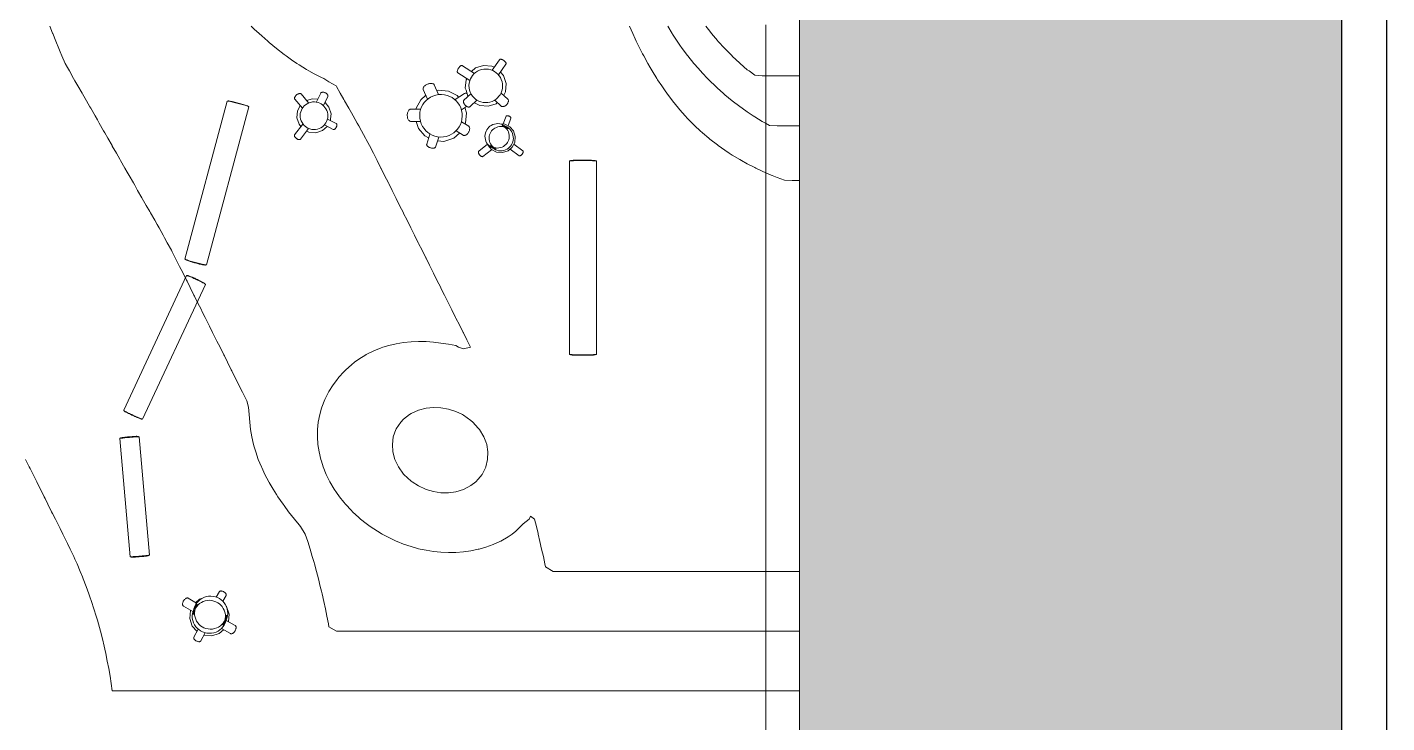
# Model space of a CAD drawing. Header units: millimetres. Extents: x -31757 to 121236, y -27283 to 63658.
# Drawn here: x 65897 to 84100, y 3077 to 12388 of the extents above; entities that cross this region are included whole.
import ezdxf

# ---------------------------------------------------------------- set-up
doc = ezdxf.new("R2010")
doc.units = ezdxf.units.MM
for name, color, linetype, lineweight in [('10_見えがかり', 7, 'Continuous', 13), ('30_敷地・外構', 8, 'Continuous', 9), ('90_図枠', 7, 'Continuous', 25)]:
    doc.layers.add(name, color=color, linetype=linetype, lineweight=lineweight)

msp = doc.modelspace()

# ---------------------------------------------------------------- hatches: boundary and pattern name
at = {"layer": '30_敷地・外構'}
msp.add_hatch(color=8, dxfattribs=at).paths.add_polyline_path([(13241, 12904), (13242, 907), (600, 908), (600, 58800), (83500, 58800), (83500, 903), (76239, 903), (76243, 56906), (43237, 56910)])

# ---------------------------------------------------------------- linework, layer by layer
at = {"layer": '10_見えがかり'}
for points in [[(75787, 12309), (75787, 12418)], [(76237, 12418), (76237, 12309), (76237, 11871), (76237, 11762), (76237, 11712), (76237, 11653), (76237, 11434), (76237, 11262), (76237, 11215), (76237, 11074), (76237, 10991), (76237, 10965), (76237, 10879), (76237, 10856), (76237, 10528), (76237, 10418), (76237, 10382), (76237, 10309), (76237, 10246), (76237, 10199), (76237, 10090), (76237, 9981), (76237, 9899), (76237, 9871), (76237, 9762), (76237, 9720), (76237, 9653), (76237, 9637), (76237, 9543), (76237, 9324), (76237, 9305), (76237, 9215), (76237, 9106), (76237, 8996), (76237, 8761), (76237, 8715), (76237, 8340), (76237, 6090), (76237, 5951), (76237, 4496), (76237, 3528), (76237, 2856)], [(75787, 2924), (75787, 3528), (75787, 4496), (75787, 6090), (75787, 7403), (75787, 8340), (75787, 8715), (75787, 8753), (75787, 8996), (75787, 9106), (75787, 9215), (75787, 9315), (75787, 9324), (75787, 9543), (75787, 9609), (75787, 9653), (75787, 9871), (75787, 9892), (75787, 9981), (75787, 10090), (75787, 10199), (75787, 10309), (75787, 10371), (75787, 10418), (75787, 10528), (75787, 10856), (75787, 10965), (75787, 10997), (75787, 11074), (75787, 11262), (75787, 11434), (75787, 11653), (75787, 11871), (75787, 12309)], [(71655, 11790), (71655, 11795), (71655, 11801), (71656, 11807), (71658, 11814), (71661, 11820), (71664, 11827), (71667, 11833), (71671, 11839), (71674, 11845), (71679, 11850), (71684, 11856), (71689, 11861), (71694, 11865), (71699, 11869), (71704, 11872), (71709, 11874), (71714, 11875), (71718, 11875), (71721, 11874), (71724, 11872), (71884, 11770)], [(71846, 11796), (71899, 11842)], [(71899, 11842), (71899, 11842), (72006, 11877), (72117, 11867), (72147, 11851)], [(72122, 11813), (72221, 11953), (72223, 11955), (72226, 11957), (72229, 11958), (72233, 11959), (72238, 11959), (72244, 11959), (72249, 11957), (72255, 11955), (72261, 11953), (72267, 11950), (72273, 11947), (72278, 11943), (72283, 11939), (72288, 11935), (72293, 11931), (72297, 11926), (72301, 11921), (72304, 11916), (72306, 11911), (72308, 11906), (72309, 11902), (72309, 11898), (72308, 11895), (72306, 11893), (72207, 11752)], [(71822, 11674), (71662, 11776), (71660, 11778), (71658, 11781), (71656, 11785), (71655, 11790)], [(71799, 11464), (71798, 11465), (71772, 11545), (71763, 11572), (71773, 11683), (71781, 11698)], [(71845, 11721), (71861, 11743), (71879, 11763), (71901, 11782), (71925, 11798), (71952, 11811), (71981, 11821), (72012, 11826), (72043, 11828), (72073, 11825), (72103, 11818), (72130, 11808), (72155, 11794), (72177, 11779), (72197, 11761), (72216, 11739), (72232, 11715), (72245, 11688), (72255, 11659), (72261, 11628), (72262, 11597), (72259, 11567), (72252, 11537), (72242, 11510), (72229, 11485), (72213, 11463), (72195, 11443), (72174, 11424), (72149, 11408), (72122, 11395), (72093, 11385), (72063, 11379), (72032, 11378), (72001, 11381), (71972, 11388), (71944, 11398), (71919, 11411), (71897, 11427), (71877, 11445), (71858, 11466), (71842, 11491), (71829, 11518), (71819, 11547), (71814, 11577), (71812, 11608), (71815, 11639), (71822, 11668), (71832, 11696), (71845, 11721)], [(72235, 11788), (72276, 11740), (72276, 11740), (72311, 11634), (72301, 11523), (72277, 11477)], [(69478, 11445), (69480, 11450), (69483, 11456), (69486, 11462), (69490, 11467), (69494, 11473), (69499, 11477), (69504, 11482), (69509, 11486), (69515, 11490), (69521, 11493), (69527, 11496), (69533, 11498), (69539, 11500), (69545, 11500), (69550, 11501), (69555, 11500), (69559, 11498), (69562, 11496), (69565, 11494), (69664, 11375)], [(69769, 11387), (69827, 11506)], [(69827, 11506), (69829, 11509), (69832, 11512), (69835, 11514), (69840, 11516), (69845, 11518), (69851, 11519), (69857, 11519), (69863, 11518), (69870, 11517), (69876, 11515), (69883, 11513), (69888, 11510), (69894, 11507), (69900, 11503), (69905, 11499), (69910, 11495), (69914, 11490), (69918, 11485), (69921, 11480), (69923, 11475), (69924, 11471), (69924, 11466), (69924, 11462), (69922, 11459), (69864, 11340)], [(71106, 11293), (71107, 11303), (71167, 11418), (71231, 11473)], [(71194, 11352), (71214, 11380), (71237, 11406), (71264, 11429), (71295, 11450), (71329, 11467), (71366, 11479), (71405, 11486), (71444, 11488), (71483, 11484), (71520, 11476), (71555, 11462), (71586, 11446), (71614, 11426), (71640, 11403), (71664, 11376), (71684, 11345), (71701, 11311), (71713, 11274), (71720, 11235), (71722, 11196), (71718, 11157), (71710, 11120), (71697, 11085), (71680, 11054), (71660, 11025), (71637, 11000), (71610, 10976), (71579, 10956), (71545, 10939), (71508, 10927), (71469, 10920), (71430, 10918), (71391, 10922), (71354, 10930), (71319, 10943), (71288, 10960), (71260, 10980), (71234, 11003), (71211, 11030), (71190, 11061), (71173, 11095), (71161, 11132), (71154, 11171), (71152, 11210), (71156, 11249), (71164, 11286), (71177, 11320), (71194, 11352)], [(71199, 11552), (71198, 11558), (71197, 11564), (71198, 11570), (71200, 11577), (71203, 11584), (71208, 11591), (71214, 11598), (71221, 11605), (71229, 11611), (71238, 11616), (71246, 11621), (71255, 11625), (71264, 11629), (71274, 11632), (71283, 11634), (71293, 11636), (71303, 11636), (71312, 11636), (71321, 11634), (71328, 11632), (71335, 11629), (71340, 11625), (71344, 11621), (71346, 11616), (71402, 11487)], [(71255, 11424), (71199, 11552)], [(71381, 11540), (71398, 11546), (71537, 11533), (71652, 11473), (71671, 11450)], [(71626, 11419), (71754, 11501), (71759, 11503), (71764, 11505), (71771, 11505), (71777, 11504), (71784, 11502)], [(71738, 11394), (71739, 11400), (71740, 11404), (71742, 11408), (71745, 11411), (71837, 11497)], [(72242, 11506), (72331, 11427), (72334, 11424), (72336, 11419), (72338, 11414), (72339, 11408), (72339, 11402), (72339, 11395), (72337, 11387), (72334, 11380), (72331, 11373), (72327, 11366), (72322, 11359), (72317, 11353), (72312, 11348), (72306, 11342), (72299, 11337), (72292, 11333), (72285, 11330), (72278, 11327), (72271, 11325), (72265, 11325), (72259, 11325), (72254, 11326), (72249, 11328), (72245, 11331), (72157, 11410)], [(68580, 11400), (68586, 11399), (68595, 11398), (68606, 11396), (68619, 11393), (68635, 11389), (68651, 11386), (68669, 11381), (68687, 11377), (68705, 11372), (68722, 11367), (68740, 11363), (68758, 11358), (68775, 11353), (68793, 11348), (68809, 11343), (68824, 11338), (68837, 11334), (68848, 11330), (68856, 11327), (68861, 11325), (68865, 11323), (68865, 11322), (68298, 9206), (68297, 9206), (68294, 9206), (68288, 9207), (68279, 9208), (68268, 9210), (68255, 9213), (68240, 9217), (68223, 9220), (68205, 9225), (68187, 9229), (68169, 9234), (68152, 9239), (68134, 9243), (68116, 9248), (68099, 9253), (68081, 9258), (68065, 9263), (68050, 9268), (68037, 9272), (68026, 9276), (68018, 9279), (68013, 9281), (68009, 9283), (68009, 9284), (68576, 11400), (68577, 11400), (68580, 11400)], [(68588, 11401), (68588, 11401), (68590, 11402), (68593, 11402), (68598, 11401), (68606, 11400)], [(68606, 11400), (68616, 11398), (68629, 11395), (68643, 11392), (68658, 11388), (68674, 11384), (68691, 11380), (68707, 11376), (68723, 11372), (68739, 11367), (68756, 11363), (68772, 11358), (68788, 11353), (68804, 11349), (68817, 11345), (68829, 11341), (68839, 11337), (68846, 11335), (68851, 11332), (68854, 11331), (68855, 11330), (68855, 11330)], [(69581, 11305), (69481, 11424), (69479, 11427), (69478, 11431), (69477, 11435), (69477, 11440), (69478, 11445)], [(69561, 11061), (69538, 11088), (69509, 11177), (69517, 11270), (69552, 11337)], [(69579, 11300), (69592, 11318), (69607, 11335), (69625, 11350), (69645, 11363), (69667, 11374), (69691, 11382), (69716, 11387), (69742, 11388), (69767, 11386), (69791, 11380), (69813, 11371), (69834, 11361), (69852, 11348), (69869, 11333), (69884, 11315), (69897, 11295), (69908, 11273), (69916, 11249), (69921, 11224), (69922, 11198), (69920, 11173), (69914, 11149), (69906, 11127), (69895, 11106), (69882, 11088), (69867, 11071), (69849, 11056), (69829, 11043), (69807, 11032), (69783, 11024), (69758, 11019), (69733, 11018), (69707, 11020), (69683, 11026), (69661, 11034), (69640, 11045), (69622, 11058), (69605, 11073), (69590, 11091), (69577, 11111), (69566, 11133), (69558, 11157), (69553, 11182), (69552, 11207), (69554, 11233), (69560, 11257), (69569, 11279), (69579, 11300)], [(69639, 11408), (69711, 11431), (69785, 11425)], [(69885, 11378), (69936, 11318), (69966, 11229), (69959, 11162), (69958, 11141)], [(70987, 11191), (70986, 11201), (70986, 11211), (70986, 11221), (70988, 11231), (70990, 11241), (70993, 11251), (70997, 11261), (71001, 11269), (71006, 11277), (71012, 11283), (71018, 11287), (71024, 11291), (71030, 11292), (71036, 11293), (71164, 11291)], [(71779, 11327), (71712, 11284)], [(71917, 11410), (71826, 11325), (71823, 11322), (71819, 11320), (71814, 11319), (71808, 11319), (71803, 11319), (71796, 11321), (71790, 11323), (71783, 11326), (71777, 11330), (71771, 11335), (71765, 11339), (71760, 11344), (71756, 11350), (71751, 11356), (71747, 11362), (71744, 11369), (71741, 11375), (71739, 11382), (71738, 11388), (71738, 11394)], [(71757, 11311), (71780, 11242), (71767, 11103), (71762, 11093)], [(72191, 11377), (72175, 11364), (72175, 11364), (72175, 11364), (72068, 11329), (71957, 11339), (71885, 11377)], [(69918, 11159), (70034, 11099), (70037, 11097), (70039, 11095), (70041, 11092), (70042, 11088), (70043, 11084), (70044, 11079), (70044, 11074), (70043, 11069), (70042, 11064), (70040, 11058), (70038, 11053), (70035, 11048), (70033, 11044), (70030, 11039), (70026, 11034), (70023, 11030), (70019, 11027), (70015, 11023), (70011, 11021), (70007, 11019), (70003, 11018), (69999, 11018), (69996, 11019), (69993, 11020), (69877, 11080)], [(71161, 11125), (71033, 11127), (71027, 11128), (71021, 11130), (71015, 11134), (71009, 11138), (71004, 11145), (70999, 11152), (70995, 11161), (70991, 11170), (70989, 11180), (70987, 11191)], [(71272, 10907), (71222, 10933), (71138, 11031), (71107, 11124)], [(71712, 11121), (71808, 11063), (71812, 11060), (71816, 11056), (71819, 11051), (71821, 11045), (71822, 11038), (71822, 11030), (71821, 11022), (71820, 11013), (71817, 11005), (71814, 10996), (71811, 10988), (71806, 10981), (71802, 10974), (71796, 10967), (71791, 10960), (71784, 10954), (71777, 10948), (71770, 10944), (71763, 10941), (71757, 10938), (71750, 10937), (71745, 10938), (71740, 10939), (71735, 10941), (71639, 10999)], [(72271, 11094), (72308, 11195), (72309, 11197), (72310, 11198), (72312, 11200), (72315, 11201), (72318, 11202), (72322, 11203), (72325, 11203), (72330, 11203), (72334, 11202), (72338, 11202), (72342, 11200), (72346, 11199), (72350, 11197), (72354, 11196), (72358, 11194), (72362, 11191), (72365, 11189), (72368, 11186), (72370, 11183), (72372, 11180), (72373, 11178), (72373, 11175), (72373, 11173), (72373, 11171), (72336, 11070)], [(69474, 10940), (69474, 10943), (69475, 10946), (69477, 10949), (69587, 11091)], [(69665, 11030), (69555, 10888), (69553, 10886), (69550, 10885), (69547, 10883), (69543, 10883), (69538, 10883), (69533, 10884), (69528, 10885), (69522, 10887), (69516, 10890), (69511, 10893), (69506, 10896), (69501, 10900), (69496, 10903), (69492, 10908), (69488, 10912), (69484, 10917), (69480, 10922), (69478, 10927), (69476, 10931), (69474, 10936), (69474, 10940)], [(69915, 11058), (69852, 11004), (69763, 10974), (69670, 10983), (69642, 10997)], [(71246, 10823), (71290, 10956)], [(71685, 10969), (71609, 10904), (71476, 10860), (71394, 10868)], [(72063, 11032), (72077, 11048), (72093, 11062), (72111, 11074), (72132, 11084), (72154, 11091), (72177, 11096), (72200, 11097), (72223, 11095), (72245, 11089), (72266, 11082), (72284, 11072), (72326, 11048), (72343, 11036), (72358, 11022), (72372, 11006), (72384, 10988), (72394, 10967), (72401, 10945), (72405, 10922), (72406, 10899), (72404, 10876), (72399, 10854), (72391, 10833), (72381, 10814), (72369, 10797), (72356, 10782), (72339, 10768), (72321, 10756), (72301, 10746), (72279, 10738), (72256, 10734), (72232, 10733), (72209, 10735), (72187, 10740), (72167, 10748), (72148, 10758), (72106, 10782), (72089, 10794), (72074, 10808), (72060, 10824), (72048, 10842), (72038, 10863), (72031, 10885), (72027, 10907), (72026, 10931), (72028, 10954), (72033, 10976), (72041, 10997), (72051, 11016), (72063, 11032)], [(72225, 11096), (72294, 11090), (72359, 11056), (72407, 11000), (72431, 10925), (72424, 10846), (72424, 10846), (72390, 10781), (72335, 10733), (72259, 10709), (72180, 10716), (72115, 10750), (72068, 10805), (72064, 10816)], [(72263, 11057), (72241, 11059), (72220, 11058), (72199, 11054), (72179, 11047), (72160, 11038), (72143, 11027), (72128, 11014), (72115, 11000), (72105, 10984), (72095, 10967), (72088, 10948), (72083, 10928), (72081, 10906), (72082, 10885), (72086, 10864), (72093, 10843), (72102, 10825), (72113, 10808), (72126, 10793), (72138, 10782), (72149, 10777), (72170, 10773), (72191, 10771), (72212, 10772), (72233, 10776), (72254, 10782), (72272, 10792), (72289, 10803), (72304, 10816), (72317, 10830), (72328, 10845), (72337, 10863), (72344, 10882), (72349, 10902), (72351, 10923), (72350, 10945), (72346, 10966), (72340, 10986), (72330, 11005), (72319, 11022), (72306, 11037), (72294, 11048), (72283, 11052), (72263, 11057)], [(72287, 11065), (72265, 11070), (72256, 11071), (72256, 11071), (72260, 11069), (72277, 11060), (72319, 11036), (72332, 11027), (72332, 11027), (72330, 11030), (72316, 11046), (72301, 11060), (72287, 11065)], [(71408, 10918), (71364, 10784), (71363, 10781), (71360, 10777), (71356, 10775), (71352, 10772), (71346, 10770), (71340, 10769), (71333, 10769), (71326, 10769), (71318, 10769), (71310, 10771), (71303, 10772), (71296, 10774), (71289, 10777), (71281, 10780), (71275, 10784), (71268, 10788), (71262, 10792), (71257, 10797), (71252, 10801), (71249, 10806), (71247, 10811), (71246, 10815), (71245, 10819), (71246, 10823)], [(72114, 10748), (71999, 10658), (71997, 10656), (71994, 10655), (71991, 10655), (71987, 10656), (71983, 10657), (71979, 10659), (71974, 10661), (71970, 10664), (71965, 10668), (71961, 10672), (71957, 10676), (71954, 10680), (71950, 10684), (71947, 10689), (71945, 10694), (71942, 10699), (71940, 10704), (71939, 10709), (71938, 10714), (71938, 10718), (71938, 10722), (71939, 10725), (71941, 10727), (71943, 10729), (72060, 10821)], [(72155, 10770), (72113, 10794), (72100, 10803), (72100, 10803), (72102, 10800), (72116, 10783), (72131, 10770), (72145, 10764), (72168, 10759), (72176, 10759), (72176, 10759), (72172, 10760), (72155, 10770)], [(72414, 10822), (72534, 10733), (72535, 10731), (72537, 10729), (72538, 10726), (72538, 10723), (72538, 10719), (72537, 10715), (72536, 10711), (72534, 10706), (72532, 10702), (72530, 10697), (72527, 10693), (72525, 10689), (72522, 10685), (72518, 10682), (72515, 10678), (72511, 10675), (72507, 10672), (72503, 10670), (72499, 10668), (72496, 10667), (72493, 10666), (72490, 10666), (72488, 10667), (72486, 10668), (72365, 10757)], [(73180, 10600), (73193, 10601), (73210, 10601), (73228, 10602), (73249, 10602), (73271, 10603), (73293, 10603), (73315, 10603), (73337, 10603), (73359, 10603), (73381, 10603), (73403, 10603), (73425, 10602), (73446, 10602), (73464, 10601), (73481, 10601), (73494, 10600), (73504, 10600), (73512, 10599), (73516, 10598), (73517, 10598), (73517, 8008), (73516, 8007), (73511, 8006), (73504, 8006), (73494, 8005), (73480, 8005), (73464, 8004), (73445, 8004), (73425, 8003), (73403, 8003), (73381, 8003), (73359, 8003), (73337, 8002), (73315, 8003), (73293, 8003), (73271, 8003), (73249, 8003), (73228, 8004), (73210, 8004), (73193, 8005), (73180, 8005), (73170, 8006), (73162, 8006), (73158, 8007), (73157, 8008), (73157, 10598), (73158, 10598), (73162, 10599), (73170, 10600), (73180, 10600)], [(73171, 10601), (73171, 10603), (73173, 10603), (73176, 10604), (73183, 10605), (73193, 10605), (73205, 10606)], [(73205, 10606), (73220, 10606), (73237, 10607), (73256, 10607), (73276, 10607), (73297, 10607), (73317, 10608), (73337, 10608), (73357, 10608), (73377, 10607), (73398, 10607), (73418, 10607), (73437, 10607), (73454, 10606), (73469, 10606), (73481, 10605), (73491, 10605), (73498, 10604), (73501, 10603), (73503, 10603), (73503, 10601)], [(73205, 10607), (73207, 10607), (73215, 10608)], [(73215, 10608), (73226, 10608), (73238, 10609), (73253, 10609), (73269, 10609), (73286, 10610), (73303, 10610), (73320, 10610), (73337, 10610), (73354, 10610), (73371, 10610), (73388, 10610), (73405, 10609), (73421, 10609), (73436, 10609), (73448, 10608), (73454, 10608)], [(68286, 9205), (68286, 9205), (68284, 9204), (68281, 9204), (68276, 9205), (68268, 9206), (68258, 9208), (68245, 9211), (68231, 9214), (68216, 9218), (68200, 9222), (68183, 9226), (68167, 9230), (68151, 9234), (68135, 9239), (68118, 9243), (68102, 9248), (68086, 9253), (68071, 9257), (68057, 9261), (68045, 9265), (68035, 9269), (68028, 9271), (68023, 9274), (68020, 9275), (68019, 9276), (68019, 9277)], [(68198, 9220), (68192, 9221), (68178, 9225), (68164, 9229), (68150, 9232), (68136, 9236), (68122, 9240), (68108, 9244), (68095, 9248), (68082, 9252), (68077, 9253)], [(68253, 9208), (68250, 9208), (68242, 9210), (68231, 9212), (68219, 9215), (68206, 9218), (68200, 9219)], [(68041, 9062), (68048, 9060), (68058, 9056), (68070, 9051), (68083, 9046), (68098, 9040), (68114, 9033), (68129, 9026), (68145, 9018), (68161, 9011), (68176, 9004), (68191, 8997), (68207, 8989), (68222, 8982), (68236, 8974), (68249, 8968), (68261, 8962), (68270, 8956), (68277, 8952), (68281, 8949), (68284, 8947), (68284, 8946), (67443, 7142), (67442, 7142), (67439, 7142), (67433, 7144), (67425, 7146), (67416, 7150), (67404, 7155), (67390, 7160), (67376, 7167), (67360, 7173), (67344, 7180), (67329, 7188), (67313, 7195), (67298, 7202), (67282, 7209), (67267, 7217), (67252, 7224), (67237, 7232), (67224, 7238), (67213, 7244), (67204, 7250), (67197, 7254), (67193, 7257), (67190, 7259), (67189, 7260), (68031, 9064), (68032, 9064), (68035, 9064), (68041, 9062)], [(68043, 9064), (68043, 9064), (68044, 9064), (68047, 9064), (68052, 9062)], [(68052, 9062), (68059, 9060), (68068, 9056), (68079, 9052), (68091, 9047), (68105, 9041), (68119, 9035), (68134, 9029), (68148, 9022), (68162, 9015), (68176, 9009), (68191, 9002), (68205, 8995), (68219, 8988), (68232, 8981), (68244, 8975), (68254, 8970), (68263, 8965), (68269, 8961), (68273, 8958), (68276, 8956), (68276, 8955), (68276, 8955)], [(68107, 9042), (68109, 9041), (68119, 9036), (68130, 9032), (68141, 9027), (68152, 9022), (68152, 9022)], [(73502, 8004), (73502, 8003), (73501, 8002), (73497, 8002), (73491, 8001), (73481, 8000), (73469, 8000), (73454, 7999), (73437, 7999), (73418, 7999), (73398, 7998), (73377, 7998), (73357, 7998), (73337, 7998), (73317, 7998), (73296, 7998), (73276, 7998), (73256, 7999), (73237, 7999), (73220, 7999), (73205, 8000), (73192, 8000), (73183, 8001), (73176, 8002), (73172, 8002), (73171, 8003), (73171, 8004)], [(73376, 7996), (73367, 7996), (73352, 7996), (73337, 7996), (73322, 7996), (73306, 7996), (73291, 7996), (73282, 7996)], [(73457, 7999), (73453, 7998), (73446, 7998), (73436, 7998), (73425, 7997), (73412, 7997), (73411, 7997)], [(67431, 7142), (67431, 7142), (67430, 7142), (67427, 7142), (67422, 7144), (67415, 7146), (67406, 7150), (67395, 7154), (67382, 7159), (67369, 7165), (67355, 7171), (67340, 7178), (67325, 7184), (67311, 7191), (67297, 7197), (67283, 7204), (67269, 7211), (67255, 7218), (67242, 7225), (67230, 7231), (67219, 7237), (67211, 7241), (67205, 7245), (67200, 7248), (67198, 7250), (67197, 7251), (67198, 7251)], [(67154, 6887), (67164, 6888), (67176, 6889), (67189, 6891), (67204, 6892), (67220, 6894), (67236, 6895), (67252, 6897), (67267, 6898), (67283, 6899), (67299, 6901), (67315, 6902), (67331, 6903), (67345, 6904), (67359, 6905), (67371, 6906), (67380, 6906), (67388, 6907), (67393, 6907), (67396, 6907), (67397, 6906), (67536, 5322), (67535, 5322), (67532, 5321), (67527, 5321), (67519, 5319), (67509, 5318), (67498, 5317), (67484, 5316), (67470, 5314), (67454, 5312), (67438, 5311), (67422, 5309), (67406, 5308), (67391, 5307), (67375, 5305), (67359, 5304), (67343, 5303), (67328, 5302), (67315, 5301), (67303, 5300), (67293, 5300), (67286, 5299), (67281, 5299), (67277, 5299), (67277, 5300), (67138, 6884), (67139, 6884), (67142, 6885), (67147, 6886), (67154, 6887)], [(67148, 6888), (67148, 6890), (67149, 6890), (67152, 6891), (67156, 6891), (67163, 6892), (67172, 6893)], [(67167, 6895), (67167, 6895), (67170, 6895), (67174, 6896), (67179, 6897)], [(67172, 6893), (67183, 6895), (67195, 6896), (67209, 6897), (67223, 6899), (67238, 6900), (67253, 6902), (67267, 6903), (67281, 6904), (67296, 6905), (67311, 6906), (67325, 6908), (67339, 6909), (67351, 6909), (67362, 6910), (67371, 6910), (67378, 6911), (67383, 6911), (67385, 6911), (67386, 6910), (67386, 6908)], [(67179, 6897), (67187, 6897), (67196, 6898), (67206, 6900), (67218, 6901), (67230, 6902), (67242, 6903), (67255, 6904), (67267, 6905), (67279, 6906), (67291, 6907), (67303, 6908), (67316, 6909), (67327, 6910), (67337, 6911), (67347, 6911), (67354, 6912), (67360, 6912), (67364, 6912), (67366, 6912), (67367, 6912)], [(67525, 5319), (67526, 5317), (67525, 5316), (67522, 5316), (67517, 5315), (67511, 5314), (67502, 5313), (67491, 5312), (67479, 5310), (67465, 5309), (67451, 5307), (67436, 5306), (67421, 5305), (67407, 5303), (67392, 5302), (67378, 5301), (67363, 5300), (67348, 5299), (67335, 5298), (67322, 5297), (67312, 5296), (67303, 5296), (67296, 5295), (67291, 5295), (67288, 5295), (67287, 5296), (67287, 5298)], [(67509, 5312), (67509, 5312), (67508, 5312), (67506, 5311), (67502, 5311), (67496, 5310), (67488, 5309), (67479, 5308), (67468, 5307), (67457, 5305), (67445, 5304), (67432, 5303), (67419, 5302), (67407, 5301), (67395, 5300), (67382, 5299), (67369, 5298), (67357, 5297), (67345, 5296), (67335, 5295), (67325, 5295), (67318, 5294), (67312, 5294), (67308, 5294), (67305, 5294), (67305, 5294)], [(67977, 4668), (67977, 4675), (67979, 4682), (67981, 4689), (67984, 4697), (67987, 4704), (67991, 4710), (67995, 4716), (67999, 4722), (68004, 4728), (68010, 4734), (68016, 4739), (68021, 4742), (68027, 4745), (68033, 4747), (68038, 4748), (68043, 4748), (68047, 4748), (68051, 4746), (68163, 4679)], [(68156, 4664), (68171, 4687), (68190, 4707), (68211, 4726), (68236, 4743), (68264, 4756), (68294, 4766), (68325, 4772), (68356, 4773), (68388, 4770), (68418, 4763), (68446, 4753), (68471, 4739), (68494, 4723), (68515, 4705), (68534, 4683), (68550, 4658), (68564, 4631), (68574, 4601), (68580, 4570), (68582, 4539), (68579, 4508), (68572, 4478), (68557, 4437), (68546, 4409), (68533, 4383), (68517, 4361), (68499, 4340), (68477, 4321), (68452, 4305), (68425, 4291), (68395, 4282), (68364, 4276), (68332, 4275), (68301, 4277), (68271, 4284), (68243, 4295), (68217, 4308), (68194, 4324), (68174, 4343), (68155, 4364), (68138, 4389), (68124, 4417), (68114, 4446), (68108, 4477), (68107, 4509), (68110, 4540), (68117, 4569), (68132, 4611), (68142, 4639), (68156, 4664)], [(68205, 4732), (68229, 4740)], [(68429, 4761), (68471, 4833), (68473, 4835), (68476, 4838), (68479, 4840), (68484, 4841), (68489, 4842), (68494, 4842), (68500, 4841), (68506, 4840), (68513, 4838), (68519, 4836), (68525, 4833), (68530, 4830), (68536, 4827), (68541, 4823), (68546, 4819), (68551, 4814), (68555, 4809), (68558, 4804), (68561, 4799), (68562, 4795), (68563, 4790), (68563, 4786), (68563, 4783), (68561, 4779), (68517, 4705)], [(68113, 4565), (67988, 4640), (67984, 4642), (67982, 4646), (67979, 4650), (67978, 4655), (67977, 4661), (67977, 4668)], [(68167, 4302), (68107, 4371), (68074, 4473), (68084, 4580), (68084, 4580)], [(68172, 4662), (68172, 4663), (68156, 4645), (68140, 4623), (68130, 4603), (68125, 4581), (68122, 4550), (68123, 4529), (68124, 4529), (68125, 4537), (68131, 4565), (68146, 4607), (68156, 4633), (68168, 4656), (68172, 4662)], [(68127, 4557), (68125, 4558)], [(68370, 4714), (68341, 4717), (68311, 4715), (68282, 4710), (68255, 4701), (68229, 4688), (68206, 4673), (68185, 4655), (68168, 4636), (68153, 4615), (68144, 4597), (68140, 4579), (68137, 4550), (68138, 4520), (68144, 4491), (68153, 4464), (68166, 4438), (68182, 4415), (68200, 4395), (68219, 4377), (68240, 4363), (68264, 4350), (68290, 4340), (68318, 4334), (68348, 4331), (68377, 4332), (68406, 4338), (68434, 4347), (68460, 4359), (68483, 4375), (68503, 4392), (68521, 4412), (68535, 4433), (68545, 4450), (68549, 4469), (68551, 4498), (68550, 4527), (68545, 4556), (68535, 4584), (68522, 4609), (68507, 4633), (68489, 4653), (68470, 4670), (68448, 4685), (68424, 4698), (68398, 4707), (68370, 4714)], [(68153, 4687), (68205, 4732)], [(68562, 4639), (68566, 4635), (68566, 4635), (68599, 4533), (68595, 4483), (68591, 4434)], [(68563, 4448), (68681, 4381), (68685, 4379), (68688, 4375), (68690, 4371), (68692, 4366), (68693, 4360), (68694, 4353), (68693, 4345), (68692, 4338), (68690, 4330), (68687, 4323), (68684, 4316), (68681, 4309), (68677, 4302), (68672, 4296), (68667, 4290), (68662, 4284), (68656, 4279), (68650, 4275), (68644, 4272), (68638, 4270), (68632, 4269), (68627, 4269), (68623, 4269), (68619, 4271), (68500, 4338)], [(68564, 4510), (68558, 4482), (68543, 4441), (68533, 4415), (68520, 4391), (68516, 4385), (68517, 4385), (68532, 4402), (68548, 4425), (68559, 4445), (68564, 4466), (68566, 4497), (68565, 4519), (68565, 4519), (68564, 4510)], [(68550, 4455), (68558, 4451)], [(68126, 4213), (68126, 4217), (68126, 4221), (68127, 4224), (68184, 4331)], [(68279, 4280), (68223, 4174), (68221, 4171), (68218, 4168), (68214, 4166), (68210, 4164), (68205, 4163), (68199, 4163), (68193, 4163), (68186, 4164), (68180, 4165), (68173, 4168), (68167, 4170), (68161, 4173), (68155, 4176), (68150, 4180), (68145, 4184), (68140, 4189), (68135, 4193), (68132, 4198), (68129, 4203), (68127, 4208), (68126, 4213)], [(68525, 4322), (68469, 4274), (68367, 4240), (68265, 4249)]]:
    msp.add_lwpolyline(points, dxfattribs=at)
at = {"layer": '30_敷地・外構'}
for points in [[(13241, 12904), (13242, 907), (600, 908), (600, 58800), (83500, 58800), (83500, 903), (76239, 903), (76243, 56906), (43237, 56910), (13241, 12904)], [(76240, 56903), (76236, 900), (13245, 904), (13244, 12903), (43238, 56907), (76240, 56903)], [(76237, 4303), (76137, 4303), (76037, 4303), (75937, 4303), (75837, 4303), (75737, 4303), (75637, 4303), (75537, 4303), (75437, 4303), (75337, 4303), (75237, 4303), (75137, 4303), (75037, 4303), (74937, 4303), (74837, 4303), (74737, 4303), (74637, 4303), (74537, 4303), (74437, 4303), (74337, 4303), (74237, 4303), (74137, 4303), (74037, 4303), (73937, 4303), (73837, 4303), (73737, 4303), (73637, 4303), (73537, 4303), (73437, 4303), (73337, 4303), (73237, 4303), (73137, 4303), (73037, 4303), (72937, 4303), (72837, 4303), (72737, 4303), (72637, 4303), (72537, 4303), (72437, 4303), (72337, 4303), (72237, 4303), (72137, 4303), (72037, 4303), (71937, 4303), (71837, 4303), (71737, 4303), (71637, 4303), (71537, 4303), (71437, 4303), (71337, 4303), (71237, 4303), (71137, 4303), (71037, 4303), (70937, 4303), (70837, 4303), (70737, 4303), (70637, 4303), (70537, 4303), (70437, 4303), (70337, 4303), (70237, 4303), (70137, 4303), (70037, 4303), (70037, 4303), (69937, 4361), (69929, 4403), (69910, 4503), (69889, 4603), (69868, 4703), (69845, 4803), (69837, 4838), (69821, 4903), (69796, 5003), (69770, 5103), (69742, 5203), (69737, 5223), (69714, 5303), (69684, 5403), (69653, 5503), (69637, 5553), (69620, 5603), (69556, 5703), (69537, 5725), (69476, 5803), (69437, 5851), (69396, 5903), (69337, 5985), (69323, 6003), (69255, 6103), (69237, 6131), (69190, 6203), (69137, 6294), (69131, 6303), (69078, 6403), (69037, 6493), (69032, 6503), (68991, 6603), (68956, 6703), (68937, 6772), (68928, 6803), (68905, 6903), (68889, 7003), (68880, 7103), (68871, 7203), (68858, 7303), (68837, 7387), (68829, 7403), (68779, 7503), (68737, 7587), (68729, 7603), (68679, 7703), (68637, 7787), (68629, 7803), (68579, 7903), (68537, 7987), (68529, 8003), (68479, 8103), (68437, 8187), (68429, 8203), (68379, 8303), (68337, 8387), (68329, 8403), (68279, 8503), (68237, 8587), (68229, 8603), (68179, 8703), (68137, 8787), (68129, 8803), (68079, 8903), (68037, 8987), (68029, 9003), (67979, 9103), (67937, 9187), (67929, 9203), (67878, 9303), (67837, 9383), (67827, 9403), (67773, 9503), (67737, 9570), (67719, 9603), (67662, 9703), (67637, 9747), (67605, 9803), (67548, 9903), (67537, 9922), (67491, 10003), (67437, 10097), (67434, 10103), (67376, 10203), (67337, 10272), (67319, 10303), (67262, 10403), (67237, 10447), (67205, 10503), (67148, 10603), (67137, 10622), (67091, 10703), (67037, 10797), (67034, 10803), (66976, 10903), (66937, 10972), (66919, 11003), (66862, 11103), (66837, 11147), (66805, 11203), (66748, 11303), (66737, 11322), (66691, 11403), (66637, 11497), (66634, 11503), (66576, 11603), (66537, 11672), (66519, 11703), (66462, 11803), (66437, 11847), (66405, 11903), (66360, 12003), (66337, 12060), (66320, 12103), (66280, 12203), (66240, 12303), (66237, 12310), (66200, 12403)], [(76237, 5103), (76137, 5103), (76037, 5103), (75937, 5103), (75837, 5103), (75737, 5103), (75637, 5103), (75537, 5103), (75437, 5103), (75337, 5103), (75237, 5103), (75137, 5103), (75037, 5103), (74937, 5103), (74837, 5103), (74737, 5103), (74637, 5103), (74537, 5103), (74437, 5103), (74337, 5103), (74237, 5103), (74137, 5103), (74037, 5103), (73937, 5103), (73837, 5103), (73737, 5103), (73637, 5103), (73537, 5103), (73437, 5103), (73337, 5103), (73237, 5103), (73137, 5103), (73037, 5103), (72937, 5103), (72937, 5103), (72837, 5165), (72829, 5203), (72808, 5303), (72785, 5403), (72762, 5503), (72739, 5603), (72737, 5610), (72714, 5703), (72688, 5803), (72637, 5842), (72617, 5803), (72537, 5741), (72501, 5703), (72437, 5641), (72389, 5603), (72337, 5565), (72237, 5507), (72227, 5503), (72137, 5464), (72037, 5428), (71947, 5403), (71937, 5400), (71837, 5380), (71737, 5366), (71637, 5358), (71537, 5357), (71437, 5361), (71337, 5371), (71237, 5387), (71160, 5403), (71137, 5408), (71037, 5436), (70937, 5469), (70851, 5503), (70837, 5509), (70737, 5556), (70648, 5603), (70637, 5609), (70537, 5672), (70491, 5703), (70437, 5743), (70361, 5803), (70337, 5824), (70252, 5903), (70237, 5918), (70158, 6003), (70137, 6029), (70078, 6103), (70037, 6162), (70009, 6203), (69950, 6303), (69937, 6330), (69901, 6403), (69861, 6503), (69837, 6578), (69829, 6603), (69805, 6703), (69790, 6803), (69782, 6903), (69784, 7003), (69793, 7103), (69813, 7203), (69837, 7288), (69841, 7303), (69882, 7403), (69932, 7503), (69937, 7511), (69995, 7603), (70037, 7661), (70070, 7703), (70137, 7777), (70163, 7803), (70237, 7869), (70280, 7903), (70337, 7944), (70431, 8003), (70437, 8006), (70537, 8056), (70637, 8096), (70657, 8103), (70737, 8128), (70837, 8152), (70937, 8168), (71037, 8178), (71137, 8182), (71237, 8180), (71337, 8172), (71437, 8158), (71537, 8144), (71637, 8129), (71671, 8103), (71737, 8083), (71832, 8103), (71783, 8203), (71737, 8295), (71733, 8303), (71683, 8403), (71637, 8495), (71633, 8503), (71583, 8603), (71537, 8695), (71533, 8703), (71483, 8803), (71437, 8895), (71433, 8903), (71383, 9003), (71337, 9095), (71333, 9103), (71283, 9203), (71237, 9295), (71233, 9303), (71183, 9403), (71137, 9495), (71133, 9503), (71083, 9603), (71037, 9695), (71033, 9703), (70983, 9803), (70937, 9895), (70933, 9903), (70883, 10003), (70837, 10095), (70833, 10103), (70783, 10203), (70737, 10295), (70733, 10303), (70683, 10403), (70637, 10495), (70633, 10503), (70583, 10603), (70537, 10693), (70532, 10703), (70480, 10803), (70437, 10884), (70427, 10903), (70373, 11003), (70337, 11067), (70317, 11103), (70260, 11203), (70237, 11244), (70203, 11303), (70146, 11403), (70137, 11419), (70089, 11503), (70037, 11594), (70032, 11603), (69937, 11658), (69868, 11703), (69837, 11716), (69737, 11765), (69670, 11803), (69637, 11821), (69537, 11883), (69508, 11903), (69437, 11951), (69366, 12003), (69337, 12024), (69237, 12102), (69237, 12103), (69137, 12185), (69117, 12203), (69037, 12272), (69003, 12303), (68937, 12363), (68895, 12403)], [(73963, 12403), (74006, 12303), (74037, 12234), (74052, 12203), (74100, 12103), (74137, 12030), (74152, 12003), (74206, 11903), (74237, 11849), (74264, 11803), (74326, 11703), (74337, 11685), (74392, 11603), (74437, 11537), (74462, 11503), (74537, 11403), (74537, 11403), (74618, 11303), (74637, 11280), (74706, 11203), (74737, 11168), (74801, 11103), (74837, 11067), (74906, 11003), (74937, 10974), (75021, 10903), (75037, 10890), (75137, 10812), (75150, 10803), (75237, 10741), (75295, 10703), (75337, 10675), (75437, 10616), (75460, 10603), (75537, 10560), (75637, 10509), (75651, 10503), (75737, 10461), (75837, 10417), (75873, 10403), (75937, 10376), (76037, 10340), (76137, 10338), (76237, 10338)], [(74474, 12403), (74534, 12303), (74537, 12297), (74598, 12203), (74637, 12146), (74668, 12103), (74737, 12010), (74743, 12003), (74824, 11903), (74837, 11887), (74911, 11803), (74937, 11773), (75004, 11703), (75037, 11669), (75106, 11603), (75137, 11573), (75217, 11503), (75237, 11485), (75337, 11403), (75337, 11403), (75437, 11326), (75469, 11303), (75537, 11254), (75615, 11203), (75637, 11188), (75737, 11125), (75780, 11103), (75837, 11071), (75937, 11067), (76037, 11067), (76137, 11067), (76237, 11067)], [(74984, 12403), (75037, 12333), (75061, 12303), (75137, 12212), (75145, 12203), (75236, 12103), (75237, 12101), (75334, 12003), (75337, 12000), (75437, 11906), (75441, 11903), (75537, 11819), (75561, 11803), (75637, 11744), (75737, 11738), (75837, 11738), (75937, 11738), (76037, 11738), (76137, 11738), (76237, 11738)], [(72049, 6803), (72065, 6703), (72062, 6603), (72039, 6503), (72037, 6498), (71988, 6403), (71937, 6337), (71903, 6303), (71837, 6252), (71747, 6203), (71737, 6198), (71637, 6169), (71537, 6156), (71437, 6157), (71337, 6172), (71237, 6201), (71231, 6203), (71137, 6249), (71050, 6303), (71037, 6313), (70940, 6403), (70937, 6407), (70869, 6503), (70837, 6565), (70820, 6603), (70793, 6703), (70786, 6803), (70798, 6903), (70833, 7003), (70837, 7010), (70900, 7103), (70937, 7140), (71015, 7203), (71037, 7216), (71137, 7261), (71237, 7288), (71337, 7299), (71437, 7295), (71537, 7276), (71637, 7243), (71725, 7203), (71737, 7196), (71837, 7125), (71862, 7103), (71937, 7023), (71952, 7003), (72011, 6903), (72037, 6838), (72049, 6803)], [(76237, 3503), (76137, 3503), (76037, 3503), (75937, 3503), (75837, 3503), (75737, 3503), (75637, 3503), (75537, 3503), (75437, 3503), (75337, 3503), (75237, 3503), (75137, 3503), (75037, 3503), (74937, 3503), (74837, 3503), (74737, 3503), (74637, 3503), (74537, 3503), (74437, 3503), (74337, 3503), (74237, 3503), (74137, 3503), (74037, 3503), (73937, 3503), (73837, 3503), (73737, 3503), (73637, 3503), (73537, 3503), (73437, 3503), (73337, 3503), (73237, 3503), (73137, 3503), (73037, 3503), (72937, 3503), (72837, 3503), (72737, 3503), (72637, 3503), (72537, 3503), (72437, 3503), (72337, 3503), (72237, 3503), (72137, 3503), (72037, 3503), (71937, 3503), (71837, 3503), (71737, 3503), (71637, 3503), (71537, 3503), (71437, 3503), (71337, 3503), (71237, 3503), (71137, 3503), (71037, 3503), (70937, 3503), (70837, 3503), (70737, 3503), (70637, 3503), (70537, 3503), (70437, 3503), (70337, 3503), (70237, 3503), (70137, 3503), (70037, 3503), (69937, 3503), (69837, 3503), (69737, 3503), (69637, 3503), (69537, 3503), (69437, 3503), (69337, 3503), (69237, 3503), (69137, 3503), (69037, 3503), (68937, 3503), (68837, 3503), (68737, 3503), (68637, 3503), (68537, 3503), (68437, 3503), (68337, 3503), (68237, 3503), (68137, 3503), (68037, 3503), (67937, 3503), (67837, 3503), (67737, 3503), (67637, 3503), (67537, 3503), (67437, 3503), (67337, 3503), (67237, 3503), (67137, 3503), (67037, 3503), (67037, 3503), (67022, 3603), (67006, 3703), (66989, 3803), (66970, 3903), (66950, 4003), (66937, 4063), (66928, 4103), (66904, 4203), (66878, 4303), (66851, 4403), (66837, 4452), (66822, 4503), (66791, 4603), (66758, 4703), (66737, 4765), (66723, 4803), (66687, 4903), (66648, 5003), (66637, 5031), (66608, 5103), (66565, 5203), (66537, 5266), (66520, 5303), (66473, 5403), (66437, 5478), (66424, 5503), (66374, 5603), (66337, 5679), (66324, 5703), (66274, 5803), (66237, 5879), (66224, 5903), (66174, 6003), (66137, 6079), (66124, 6103), (66075, 6203), (66037, 6279), (66025, 6303), (65975, 6403), (65937, 6479), (65925, 6503), (65875, 6603)]]:
    msp.add_lwpolyline(points, dxfattribs=at)
at = {"layer": '90_図枠'}
for points in [[(0, 0), (84100, 0), (84100, 59400), (0, 59400)], [(600, 600), (83500, 600), (83500, 58800), (600, 58800)]]:
    msp.add_lwpolyline(points, close=True, dxfattribs=at)

doc.saveas('drawing.dxf')
